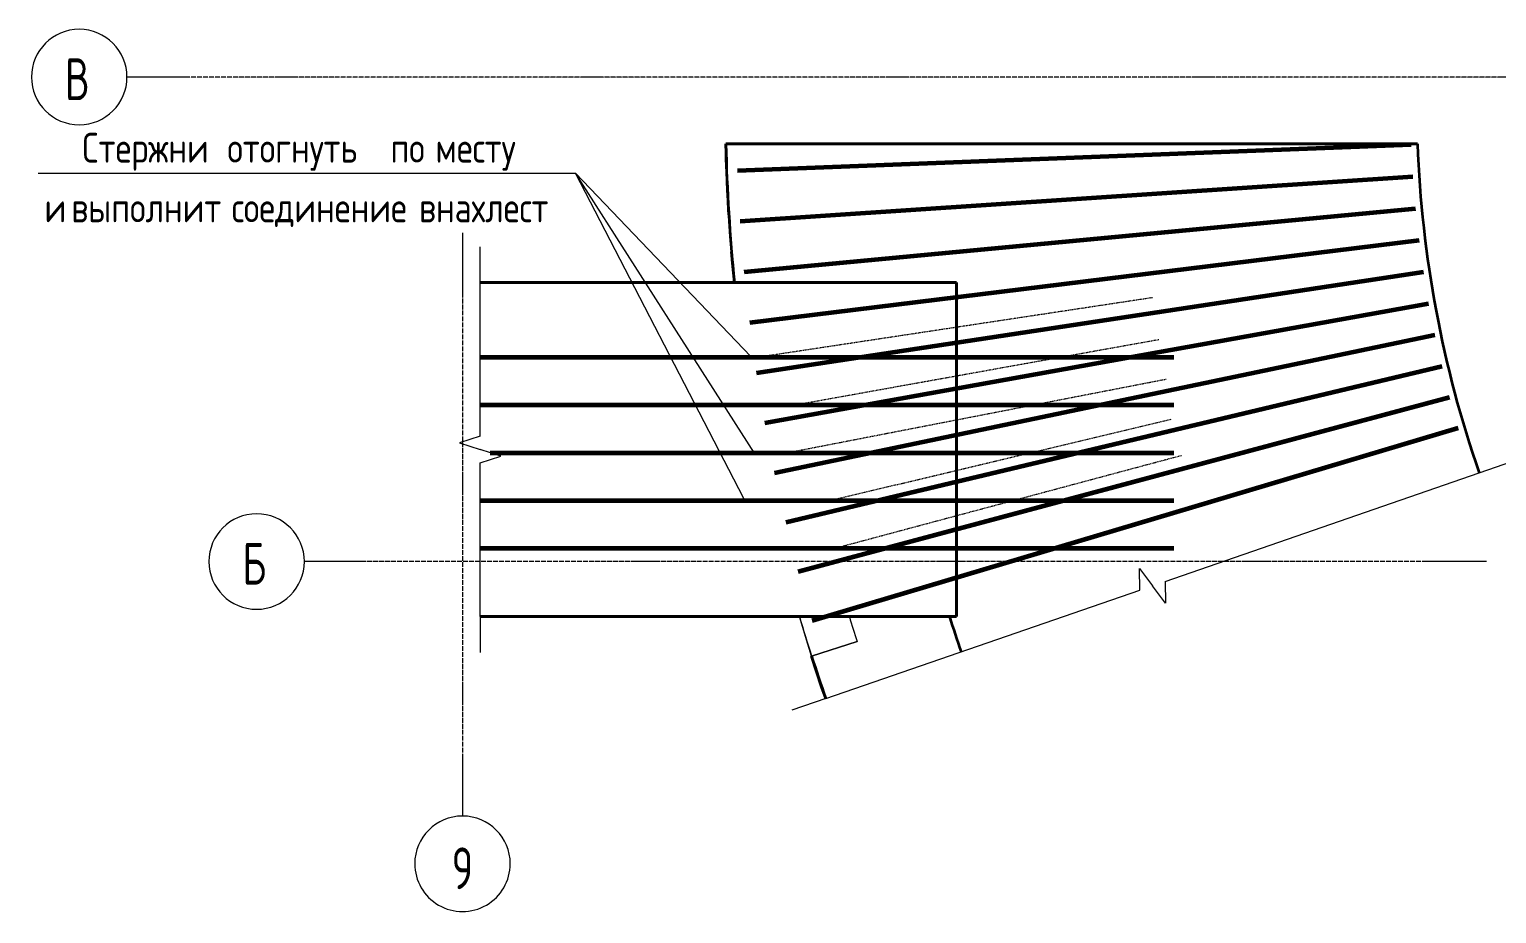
# Model space of a CAD drawing. Header units: millimetres. Extents: x 3129 to 68868, y -1586 to 12682.
# Drawn here: x 56864 to 63009, y 8035 to 11740 of the extents above; entities that cross this region are included whole.
import ezdxf

# ---------------------------------------------------------------- set-up
doc = ezdxf.new("R2010")
doc.units = ezdxf.units.MM
doc.linetypes.add('01 Штриховая _4 мм_', pattern=[6, 3.5, -2.5])
doc.linetypes.add('02 Штрихпунктирная _20 мм_', pattern=[25, 20, -2.5, 0, -2.5])
for name, color, linetype, lineweight in [('AA_Linii', 7, 'Continuous', 9), ('AA_Oformlenie', 7, 'Continuous', 9), ('AA_Vinoska', 7, 'Continuous', 9), ('AF_Perekritie_Опалубка', 253, 'Continuous', 20), ('AF_Stena_Арматура', 253, 'Continuous', 18), ('AF_Stena_Опалубка', 253, 'Continuous', 18), ('Армирование по площади несущей конструкции', 7, '01 Штриховая _4 мм_', 9), ('Оси', 7, 'Continuous', 9)]:
    doc.layers.add(name, color=color, linetype=linetype, lineweight=lineweight)
doc.styles.add('GOST Common_2', font='GOST_Common.ttf', dxfattribs={"width": 0.85, "height": 125})
doc.styles.add('ISOCPEUR_7', font='isocpeur.TTF', dxfattribs={"width": 0.7, "height": 175})

# ---------------------------------------------------------------- blocks, each defined once
blk = doc.blocks.new('011_ЛинияОбрыва _ЭлУзла_Линия_ - Тип 1-4086897-Рабочий план Армирование копия 1 - фрагмент 1')
at = {"layer": 'AA_Oformlenie'}
for p, q in [((0, 0), (645, 0)), ((756.3, 0), (1400, 0))]:
    blk.add_line(p, q, dxfattribs=at)
blk = doc.blocks.new('011_ЛинияОбрыва _ЭлУзла_Линия_ - Тип 1-4087138-Рабочий план Армирование копия 1 - фрагмент 1')
at = {"layer": 'AA_Oformlenie'}
for p, q in [((0, 0), (1392.5, 0)), ((1503.8, 0), (2895, 0))]:
    blk.add_line(p, q, dxfattribs=at)
blk = doc.blocks.new('Ось сетки - d_4мм-2765513-Рабочий план Армирование копия 1 - фрагмент 1')
at = {"layer": 'Оси'}
for start, end in [(360, 180), (360, 180), (180, 360), (180, 360)]:
    blk.add_arc((0, 0), 4, start, end, dxfattribs=at)
blk = doc.blocks.new('010_Текст с выноской - Текст 2 строки-4087263-Рабочий план Армирование копия 1 - фрагмент 1')
at = {"layer": 'AA_Vinoska'}
blk.add_line((-22.5, 0), (22.5, 0), dxfattribs=at)

msp = doc.modelspace()

# ---------------------------------------------------------------- linework, layer by layer
at = {"layer": 'AA_Linii', "lineweight": 60}
for p, q in [((62651.9, 11255.7), (59830, 11147.3)), ((62658.9, 11121.9), (59841.1, 10934.7)), ((62669.7, 10988.3), (59858.2, 10722.5)), ((62684.2, 10855), (59881.2, 10510.9)), ((62702.3, 10722.2), (59910.1, 10299.9)), ((62724.2, 10590), (59944.9, 10089.9)), ((62749.8, 10458.4), (59985.5, 9880.9)), ((58752.6, 10366), (61658, 10366)), ((62779.1, 10327.6), (60031.9, 9673.2)), ((58752.6, 10166), (61658, 10166)), ((62811.9, 10197.7), (60084.2, 9466.8)), ((62848.4, 10068.7), (60142.1, 9261.9)), ((58794.6, 9966), (61658, 9966)), ((58752.6, 9766), (61658, 9766)), ((58752.6, 9566), (61658, 9566))]:
    msp.add_line(p, q, dxfattribs=at)
at = {"layer": 'AA_Linii', "linetype": '01 Штриховая _4 мм_', "lineweight": 20}
for p, q in [((59909.2, 10366), (61570.3, 10617.2)), ((60068, 10166), (61597, 10441.1)), ((60038, 9966), (61626.9, 10274.8)), ((60218, 9766), (61647.6, 10106.6)), ((60238, 9566), (61689.1, 9954.8))]:
    msp.add_line(p, q, dxfattribs=at)
at = {"layer": 'AA_Vinoska'}
for p, q in [((59901.6, 9964.8), (59151.3, 11137.3)), ((59856, 9773.9), (59151.3, 11137.3)), ((59886.2, 10369.8), (59151.3, 11137.3)), ((58752.6, 10679.3), (58752.6, 10829.3)), ((58752.6, 10035.6), (58666, 10007.5)), ((58666, 10007.5), (58752.6, 9979.3)), ((58839.2, 9951.8), (58752.6, 9979.3)), ((58752.6, 9924.3), (58839.2, 9951.8)), ((62935.8, 9881.3), (63077.6, 9930.3)), ((61515.6, 9390.7), (61513.3, 9481.6)), ((61513.3, 9481.6), (61567.6, 9408.7)), ((61622.5, 9336), (61567.6, 9408.7)), ((61620.8, 9427.1), (61622.5, 9336)), ((58752.6, 9279.3), (58752.6, 9129.3)), ((60199.4, 8936.1), (60057.6, 8887.1))]:
    msp.add_line(p, q, dxfattribs=at)
at = {"layer": 'AF_Perekritie_Опалубка', "lineweight": 35}
for p, q in [((59781.3, 11260), (62677.6, 11260)), ((62677.6, 11260), (59781.3, 11260)), ((59784.5, 11155.2), (59782.6, 11210)), ((59809.3, 10760.3), (59805.3, 10807.3)), ((60747.1, 10679.3), (58752.6, 10679.3)), ((58752.6, 10679.3), (59775, 10679.3)), ((59775, 10679.3), (59817, 10679.3)), ((59817, 10679.3), (60747.1, 10679.3)), ((60747.1, 10679.3), (60747.1, 9279.3)), ((60747.1, 9279.3), (60747.1, 10679.3)), ((60089.8, 9279.3), (58752.6, 9279.3)), ((58752.6, 9279.3), (60747.1, 9279.3)), ((60033.4, 9279.3), (58752.6, 9279.3)), ((58752.6, 9279.3), (60089.8, 9279.3)), ((60089.8, 9279.3), (60033.4, 9279.3)), ((60717.5, 9279.3), (60089.8, 9279.3)), ((60747.1, 9279.3), (60717.5, 9279.3))]:
    msp.add_line(p, q, dxfattribs=at)
at = {"layer": 'AF_Perekritie_Опалубка', "lineweight": 35, "flags": 128}
for points in [[(59817, 10679.3), (59800.2, 10872.6), (59788.3, 11066.2), (59781.3, 11260)], [(59794, 10962.6), (59792.7, 10984.9), (59790.6, 11020.6)], [(59817, 10679.3), (59813.1, 10719.8), (59809.3, 10760.3)], [(60199.4, 8936.1), (60182.5, 8985.6), (60140.5, 9113.8)]]:
    msp.add_lwpolyline(points, dxfattribs=at)
at = {"layer": 'AF_Perekritie_Опалубка', "lineweight": 35}
for radius, start, end in [(7669.2, 181.34488, 185.6922), (4774.2, 182.16071, 199.05563), (4774.2, 182.16071, 199.05563), (7669.2, 181.71856, 182.03134), (7669.2, 183.40161, 183.913), (7069.2, 197.79694, 199.05574), (7069.2, 197.79694, 199.05574), (7669.2, 197.65643, 199.05581)]:
    msp.add_arc((67448.4, 11440), radius, start, end, dxfattribs=at)
at = {"layer": 'AF_Stena_Арматура', "lineweight": 20}
for p, q in [((59817, 10679.3), (60018, 10679.3)), ((60298.5, 9279.3), (60089.8, 9279.3)), ((60140.4, 9113.9), (60331, 9174.5)), ((60331, 9174.5), (60140.4, 9113.9))]:
    msp.add_line(p, q, dxfattribs=at)
at = {"layer": 'AF_Stena_Арматура', "lineweight": 20, "flags": 128}
msp.add_lwpolyline([(60140.4, 9113.9), (60114.7, 9196.5), (60089.8, 9279.3)], dxfattribs=at)
at = {"layer": 'AF_Stena_Арматура', "lineweight": 20}
for radius, start, end in [(7669.2, 181.71856, 182.03134), (7669.2, 181.71856, 182.03134), (7669.2, 183.40161, 183.913), (7669.2, 183.40161, 183.913), (7669.2, 196.36363, 197.65644), (7469.2, 196.81463, 197.65644), (7469.2, 196.8173, 197.65644)]:
    msp.add_arc((67448.4, 11440), radius, start, end, dxfattribs=at)
at = {"layer": 'AF_Stena_Опалубка', "lineweight": 20}
for p, q in [((60089.8, 9279.3), (58752.6, 9279.3)), ((58752.6, 9279.3), (60089.8, 9279.3))]:
    msp.add_line(p, q, dxfattribs=at)
at = {"layer": 'Армирование по площади несущей конструкции', "lineweight": 20}
for p, q in [((59817, 10679.3), (58752.6, 10679.3)), ((60747.1, 10679.3), (58752.6, 10679.3)), ((59817, 10679.3), (58752.6, 10679.3)), ((59921.2, 10679.3), (58752.6, 10679.3)), ((58752.6, 9279.3), (60089.8, 9279.3)), ((58752.6, 9279.3), (60747.1, 9279.3)), ((58752.6, 9279.3), (59921.2, 9279.3)), ((58752.6, 9279.3), (59921.2, 9279.3))]:
    msp.add_line(p, q, dxfattribs=at)
at = {"layer": 'Оси'}
for p, q in [((57523.3, 11540), (57273.3, 11540)), ((58678.4, 10887), (58678.4, 10637)), ((58266.2, 9510), (58016.2, 9510)), ((62967.1, 9510), (62717.1, 9510)), ((58678.4, 8693.6), (58678.4, 8443.6))]:
    msp.add_line(p, q, dxfattribs=at)
at = {"layer": 'Оси', "linetype": '02 Штрихпунктирная _20 мм_'}
for p, q in [((64112.7, 11540), (57523.3, 11540)), ((58678.4, 10637), (58678.4, 8693.6)), ((62717.1, 9510), (58266.2, 9510))]:
    msp.add_line(p, q, dxfattribs=at)

# ---------------------------------------------------------------- block references
at = {"layer": 'AA_Oformlenie'}
for name, p, rotation in [('011_ЛинияОбрыва _ЭлУзла_Линия_ - Тип 1-4086897-Рабочий план Армирование копия 1 - фрагмент 1', (58752.6, 9279.3), 89.99999999999982), ('011_ЛинияОбрыва _ЭлУзла_Линия_ - Тип 1-4087138-Рабочий план Армирование копия 1 - фрагмент 1', (60199.4, 8936.1), 19.05575242344326)]:
    msp.add_blockref(name, p, dxfattribs=dict(at, rotation=rotation))
at = {"layer": 'AA_Vinoska', "xscale": 50, "yscale": 50, "zscale": 50}
msp.add_blockref('010_Текст с выноской - Текст 2 строки-4087263-Рабочий план Армирование копия 1 - фрагмент 1', (58026.3, 11137.3), dxfattribs=at)
at = {"layer": 'Оси', "xscale": 49.99999999999998, "yscale": 49.99999999999998, "zscale": 49.99999999999998}
for p, rotation in [((57073.3, 11540), 89.9999999999998), ((57816.2, 9510), 89.99999999999982), ((58678.4, 8243.6), 180)]:
    msp.add_blockref('Ось сетки - d_4мм-2765513-Рабочий план Армирование копия 1 - фрагмент 1', p, dxfattribs=dict(at, rotation=rotation))

# ---------------------------------------------------------------- texts
at = {"layer": 'AA_Vinoska', "char_height": 125, "attachment_point": 1, "style": 'GOST Common_2'}
for s, insert, width in [('Стержни', (57086.4, 11306.4), 691.656), ('\\fGOST Common|b0|i0|c204|p34|;\\W.85; ', (57657.1, 11306.4), 44.293), ('отогнуть', (57693.7, 11306.4), 783.65), ('\\fGOST Common|b0|i0|c204|p34|;\\W.85; ', (58340.2, 11306.4), 44.293), ('по', (58376.8, 11306.4), 183.987), ('\\fGOST Common|b0|i0|c204|p34|;\\W.85; ', (58528.6, 11306.4), 44.293), ('месту', (58565.1, 11306.4), 480.411), ('\\fGOST Common|b0|i0|c204|p34|;\\W.85;и', (56927.7, 11056.4), 91.994), ('\\fGOST Common|b0|i0|c204|p34|;\\W.85; ', (57003.6, 11056.4), 44.293), ('выполнит', (57040.2, 11056.4), 770.021), ('\\fGOST Common|b0|i0|c204|p34|;\\W.85; ', (57675.5, 11056.4), 44.293), ('соединение', (57712, 11056.4), 906.308), ('\\fGOST Common|b0|i0|c204|p34|;\\W.85; ', (58459.8, 11056.4), 44.293), ('внахлест', (58496.4, 11056.4), 756.392)]:
    msp.add_mtext(s, dxfattribs=dict(at, insert=insert, width=width))
at = {"layer": 'Оси', "char_height": 175, "attachment_point": 1, "style": 'ISOCPEUR_7'}
for s, insert, width in [('\\fISOCPEUR|b0|i0|c204|p34|;\\W.7;В', (57013.6, 11618.6), 120.654), ('\\fISOCPEUR|b0|i0|c204|p34|;\\W.7;Б', (57756.4, 9588.6), 120.654), ('\\fISOCPEUR|b0|i0|c204|p34|;\\W.7;9', (58633.1, 8312.2), 103.819)]:
    msp.add_mtext(s, dxfattribs=dict(at, insert=insert, width=width))

doc.saveas('drawing.dxf')
